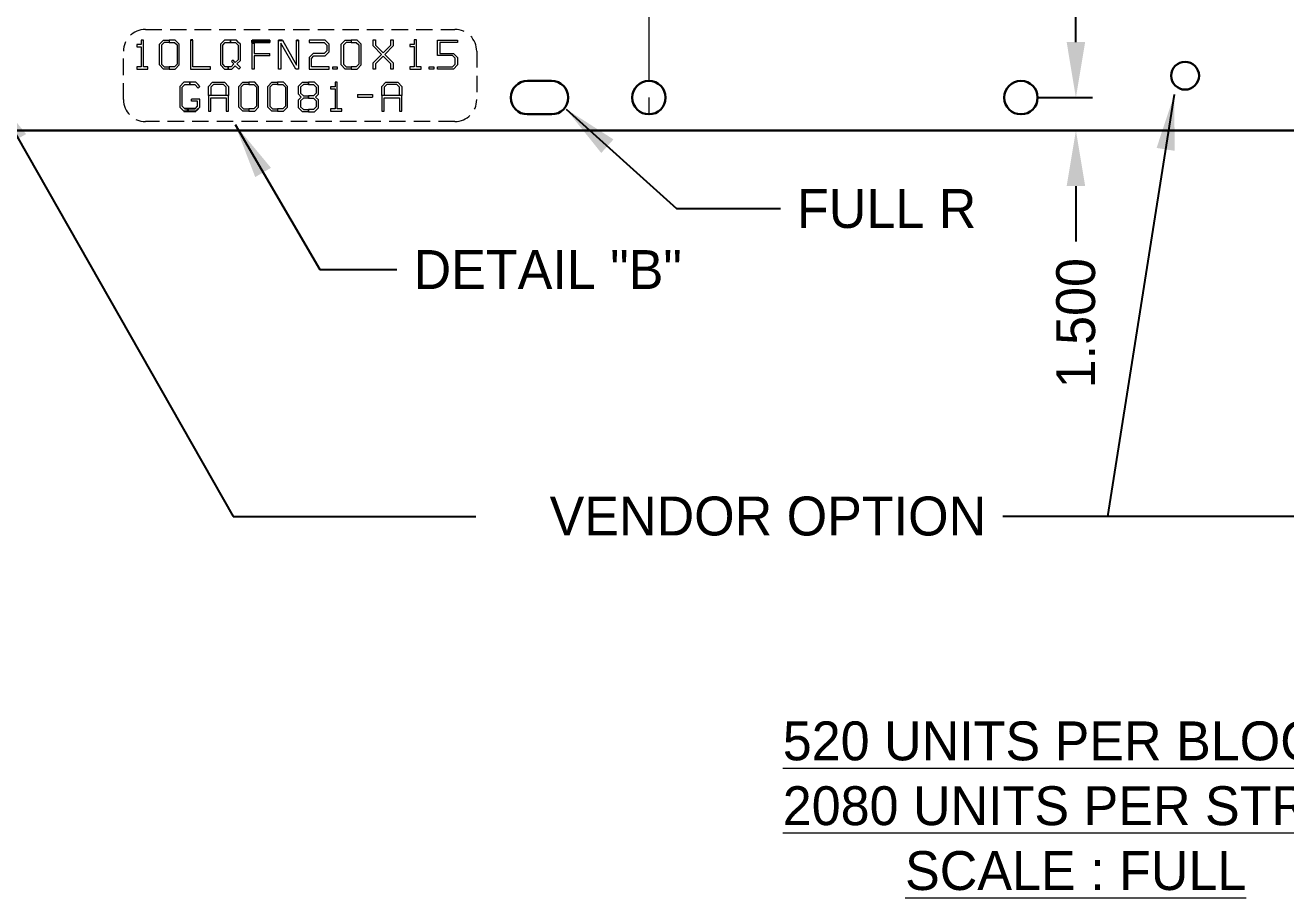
# Model space of a CAD drawing. Extents: x -14 to 234, y 117 to 227.
# Drawn here: x 52.7 to 110.3, y 117.5 to 157.4 of the extents above; entities that cross this region are included whole.
import ezdxf

# ---------------------------------------------------------------- set-up
doc = ezdxf.new("R2010")
doc.units = 0
doc.header["$LTSCALE"] = 3
doc.header["$MEASUREMENT"] = 0
doc.linetypes.add('CENTER', pattern=[2, 1.25, -0.25, 0.25, -0.25])
doc.linetypes.add('HIDDEN', pattern=[0.375, 0.25, -0.125])
doc.layers.add('998', color=50, linetype='Continuous')
for name, color, linetype, lineweight in [('CLIN', 1, 'CENTER', 15), ('DETAIL', 6, 'HIDDEN', 15), ('DIM', 4, 'Continuous', 13), ('OBJ', 3, 'Continuous', 30), ('TEXT', 2, 'Continuous', 20)]:
    doc.layers.add(name, color=color, linetype=linetype, lineweight=lineweight)
doc.dimstyles.new('3DEC X 1', dxfattribs={"dimtxt": 1.778, "dimasz": 2.54, "dimexe": 0.762, "dimexo": 0.762, "dimgap": 0.762, "dimtad": 0, "dimdec": 3, "dimzin": 0, "dimdsep": 46, "dimtxsty": 'Standard', "dimcen": 0.09, "dimadec": 0, "dimazin": 0, "dimtfac": 1, "dimtdec": 3, "dimtofl": 0, "dimtmove": 0, "dimatfit": 3, "dimfxl": 1, "dimtolj": 1, "dimtzin": 0, "dimarcsym": 0})
doc.dimstyles.new('3DEC X 1 DIA', dxfattribs={"dimtxt": 1.778, "dimasz": 2.54, "dimexe": 0.762, "dimexo": 0.762, "dimgap": 0.762, "dimtad": 0, "dimtoh": 1, "dimdec": 3, "dimzin": 0, "dimdsep": 46, "dimtxsty": 'Standard', "dimcen": 0, "dimadec": 0, "dimazin": 0, "dimtfac": 1, "dimtdec": 3, "dimtofl": 0, "dimtmove": 0, "dimatfit": 3, "dimfxl": 1, "dimtolj": 1, "dimtzin": 0, "dimarcsym": 0})

# ---------------------------------------------------------------- blocks, each defined once
blk = doc.blocks.new('*D25')
at = {"layer": 'Defpoints', "color": 0, "transparency": 16777216}
for p in [(3.219, -129.175), (3.219, -129.175), (3.219, -130.675), (3.219, -130.675), (5.729, -130.675), (5.729, -130.675)]:
    blk.add_point(p, dxfattribs=at)
at = {"layer": 'DIM', "color": 0, "lineweight": -2, "transparency": 16777216}
for p, q in [((5.729, -126.635), (5.729, -124.095)), ((5.729, -126.635), (5.729, -124.095)), ((3.981, -129.175), (6.491, -129.175)), ((3.981, -129.175), (6.491, -129.175)), ((3.981, -130.675), (6.491, -130.675)), ((3.981, -130.675), (6.491, -130.675)), ((5.729, -133.215), (5.729, -135.755)), ((5.729, -133.215), (5.729, -135.755))]:
    blk.add_line(p, q, dxfattribs=at)
at = {"layer": 'DIM', "color": 0, "transparency": 16777216}
for points in [[(5.306, -126.635), (6.152, -126.635), (5.729, -129.175)], [(5.306, -126.635), (6.152, -126.635), (5.729, -129.175)], [(5.306, -133.215), (6.152, -133.215), (5.729, -130.675)], [(5.306, -133.215), (6.152, -133.215), (5.729, -130.675)]]:
    blk.add_solid(points, dxfattribs=at)
at = {"layer": 'DIM', "color": 0, "transparency": 16777216, "insert": (5.729, -139.48), "char_height": 1.778, "attachment_point": 5, "rotation": 90}
blk.add_mtext('\\A1;1.500', dxfattribs=at)
blk.add_mtext('\\A1;1.500', dxfattribs=at)

msp = doc.modelspace()

# ---------------------------------------------------------------- linework, layer by layer
at = {"layer": '998', "extrusion": (0, 0, -1)}
msp.add_line((60.37867, 156.68311), (60.27719, 156.68311), dxfattribs=at)
at = {"layer": '998'}
for p, q in [((63.08455, 156.58164), (63.08455, 156.68311)), ((63.08455, 156.68311), (63.89123, 156.68311)), ((63.89123, 156.58164), (63.89123, 156.68311)), ((64.29826, 156.68311), (64.47197, 156.68311)), ((65.11091, 156.68311), (65.21266, 156.68311)), ((63.89123, 156.58164), (63.08455, 156.58164)), ((63.08455, 156.55627), (63.18603, 156.55627)), ((59.97289, 153.43854), (60.14438, 153.43854)), ((60.14423, 153.54001), (60.01229, 153.54001)), ((60.47906, 153.54001), (60.14423, 153.54001)), ((60.14423, 153.54001), (60.14438, 153.43854)), ((60.14438, 153.43854), (60.14423, 153.54001)), ((60.14438, 153.43854), (60.51845, 153.43854)), ((60.61751, 153.54001), (60.51845, 153.43854))]:
    msp.add_line(p, q, dxfattribs=at)
at = {"layer": 'CLIN'}
msp.add_line((81.21913, 212.55713), (81.21913, 152.55713), dxfattribs=at)
at = {"layer": 'DETAIL'}
for p, q in [((58.21061, 157.17745), (72.35082, 157.17745)), ((57.21061, 153.96603), (57.21061, 156.17745)), ((73.35082, 156.17745), (73.35082, 153.96603)), ((72.35082, 152.96603), (58.21061, 152.96603))]:
    msp.add_line(p, q, dxfattribs=at)
for centre, start, end in [((58.21061, 156.17745), 90, 180), ((72.35082, 156.17745), 0, 90), ((58.21061, 153.96603), 180, 270), ((72.35082, 153.96603), 270, 0)]:
    msp.add_arc(centre, 1, start, end, dxfattribs=at)
at = {"layer": 'OBJ'}
msp.add_lwpolyline([(216.71913, 212.55713), (0.71913, 212.55713), (-1.28087, 211.40713), (-1.28087, 207.75713, -0.41421356), (-0.78087, 207.25713), (-0.78087, 193.45713, -0.41421356), (-1.28087, 192.95713), (-1.28087, 190.95713, -0.41421356), (-0.78087, 190.45713), (-0.78087, 176.65713, -0.41421356), (-1.28087, 176.15713), (-1.28087, 174.15713, -0.41421356), (-0.78087, 173.65713), (-0.78087, 159.85713, -0.41421356), (-1.28087, 159.35713), (-1.28087, 153.70713), (0.71913, 152.55713), (216.71913, 152.55713)], format="xyb", dxfattribs=at)
msp.add_lwpolyline([(76.76913, 154.81913), (75.66913, 154.81913, 1), (75.66913, 153.29513), (76.76913, 153.29513, 1)], format="xyb", close=True, dxfattribs=at)
for centre, radius in [((105.71913, 155.05713), 0.635), ((81.21913, 154.05713), 0.762), ((98.21913, 154.05713), 0.762)]:
    msp.add_circle(centre, radius, dxfattribs=at)
at = {"layer": 'TEXT', "extrusion": (0, 0, -1)}
for p, q in [((60.27719, 156.68311), (60.27719, 155.36391)), ((60.37867, 155.46538), (60.37867, 156.68311)), ((60.27719, 155.36391), (61.18535, 155.36391)), ((61.18535, 155.46538), (60.37867, 155.46538)), ((61.18535, 155.36391), (61.18535, 155.46538))]:
    msp.add_line(p, q, dxfattribs=at)
at = {"layer": 'TEXT'}
for p, q in [((64.29826, 155.36231), (64.29826, 156.68311)), ((64.47197, 156.68311), (65.11091, 155.54019)), ((65.11091, 155.54019), (65.11091, 156.68311)), ((65.21266, 156.68311), (65.21266, 155.36231)), ((63.08455, 155.36391), (63.08455, 156.55627)), ((63.18603, 156.55627), (63.18603, 156.07425)), ((64.4, 156.55381), (64.4, 155.36231)), ((65.07956, 155.36231), (64.4, 156.55381)), ((63.18603, 156.07425), (63.89123, 156.07425)), ((63.89123, 155.97277), (63.18603, 155.97277)), ((63.18603, 155.97277), (63.18603, 155.36391)), ((63.89123, 155.97277), (63.89123, 156.07425)), ((63.18603, 155.36391), (63.08455, 155.36391)), ((64.4, 155.36231), (64.29826, 155.36231)), ((65.21266, 155.36231), (65.07956, 155.36231)), ((72.17321, 155.36421), (71.55971, 155.36421)), ((59.97289, 154.75774), (59.79159, 154.57202)), ((59.79159, 154.57202), (59.79159, 154.51304)), ((59.79159, 154.51304), (59.79159, 153.62426)), ((59.89307, 154.53364), (60.01229, 154.65627)), ((59.89307, 153.66264), (59.89307, 154.53364)), ((60.24567, 154.75774), (59.97289, 154.75774)), ((60.01229, 154.65627), (60.24567, 154.65627)), ((60.51845, 154.75774), (60.24567, 154.75774)), ((60.24567, 154.75774), (60.24567, 154.65627)), ((60.24567, 154.65627), (60.24567, 154.75774)), ((60.24567, 154.65627), (60.46379, 154.65627)), ((60.62197, 154.49424), (60.46379, 154.65627)), ((60.61751, 154.65627), (60.51845, 154.75774)), ((60.69975, 154.57202), (60.61751, 154.65627)), ((60.69975, 154.57202), (60.62197, 154.49424)), ((60.3102, 153.89421), (60.3102, 153.99421)), ((60.69975, 153.99421), (60.3102, 153.99421)), ((60.59828, 153.89421), (60.3102, 153.89421)), ((60.59828, 153.66264), (60.59828, 153.89421)), ((60.69975, 153.62426), (60.69975, 153.99421)), ((67.90414, 154.19896), (68.58308, 154.19896)), ((67.90414, 154.19896), (67.90414, 154.07896)), ((67.90414, 154.07896), (68.58308, 154.07896)), ((68.58308, 154.19896), (68.58308, 154.07896)), ((59.79159, 153.62426), (59.97289, 153.43854)), ((60.01229, 153.54001), (59.89307, 153.66264)), ((60.47906, 153.54001), (60.59828, 153.66264)), ((60.69975, 153.62426), (60.61751, 153.54001))]:
    msp.add_line(p, q, dxfattribs=at)
for points in [[(58.3222, 155.4655), (58.11901, 155.4655), (58.11901, 156.68468), (58.01741, 156.68468), (58.01741, 156.48148), (57.81421, 156.48148), (57.81421, 156.37989), (58.01741, 156.37989), (58.01741, 155.4655), (57.81421, 155.4655), (57.81421, 155.36391), (58.3222, 155.36391)], [(58.95125, 155.58877), (59.07054, 155.4655), (59.30424, 155.4655), (59.30424, 155.36391), (59.03117, 155.36391), (58.84966, 155.54985), (58.84966, 156.49874), (59.03117, 156.68468), (59.30424, 156.68468), (59.30424, 156.58308), (59.07061, 156.58308), (58.95125, 156.46031)], [(59.30424, 156.58308), (59.53701, 156.58308), (59.6573, 156.46681), (59.6573, 155.58827), (59.53793, 155.4655), (59.30424, 155.4655), (59.30424, 155.36391), (59.57738, 155.36391), (59.75889, 155.54985), (59.75889, 156.12589), (59.75889, 156.49874), (59.57738, 156.68468), (59.30424, 156.68468)], [(61.86127, 155.4655), (61.74191, 155.58827), (61.74191, 156.46031), (61.86127, 156.58308), (62.09493, 156.58308), (62.09493, 156.68468), (61.82182, 156.68468), (61.64031, 156.49874), (61.64031, 156.43969), (61.64031, 155.54985), (61.82182, 155.36391), (61.99351, 155.36391), (61.99336, 155.4655)], [(62.54955, 155.75312), (62.54955, 156.49874), (62.46721, 156.58308), (62.36803, 156.68468), (62.09493, 156.68468), (62.09493, 156.58308), (62.32859, 156.58308), (62.44795, 156.46031), (62.44795, 155.79054), (62.31847, 155.66539), (62.21813, 155.77087), (62.14601, 155.70128), (62.25277, 155.59706), (62.12546, 155.4655), (61.99336, 155.4655), (61.99351, 155.36391), (62.1652, 155.36391), (62.31911, 155.51782), (62.47921, 155.36546), (62.55358, 155.43721), (62.3951, 155.5957)], [(65.69189, 155.36421), (66.60112, 155.36421), (66.60112, 155.46581), (65.79348, 155.46581), (65.79348, 155.85103), (65.91285, 155.9738), (66.42015, 155.9738), (66.60112, 156.15257), (66.60112, 156.49904), (66.41961, 156.68499), (65.69189, 156.68499), (65.69189, 156.58339), (66.38017, 156.58339), (66.49953, 156.46062), (66.49953, 156.19817), (66.38017, 156.0754), (65.87304, 156.0754), (65.69189, 155.89424)], [(67.25825, 155.58908), (67.37755, 155.46581), (67.61124, 155.46581), (67.61124, 155.36421), (67.33817, 155.36421), (67.15666, 155.55015), (67.15666, 156.49904), (67.33817, 156.68499), (67.61124, 156.68499), (67.61124, 156.58339), (67.37762, 156.58339), (67.25825, 156.46062)], [(67.61124, 156.58339), (67.84401, 156.58339), (67.9643, 156.46711), (67.9643, 155.58858), (67.84494, 155.46581), (67.61124, 155.46581), (67.61124, 155.36421), (67.88438, 155.36421), (68.06589, 155.55015), (68.06589, 156.1262), (68.06589, 156.49904), (67.88438, 156.68499), (67.61124, 156.68499)], [(70.80518, 155.46646), (70.60069, 155.46646), (70.60069, 156.69345), (70.49844, 156.69345), (70.49844, 156.48896), (70.29394, 156.48896), (70.29394, 156.38671), (70.49844, 156.38671), (70.49844, 155.46646), (70.29394, 155.46646), (70.29394, 155.36421), (70.80518, 155.36421)], [(66.78011, 155.36421), (66.78011, 155.4706), (66.98059, 155.4706), (66.98059, 155.36421)], [(71.18316, 155.36421), (71.18316, 155.4706), (71.38365, 155.4706), (71.38365, 155.36421)], [(62.5783, 153.66184), (62.6976, 153.53857), (62.93129, 153.53857), (62.93129, 153.43697), (62.65822, 153.43697), (62.47671, 153.62291), (62.47671, 154.5718), (62.65822, 154.75774), (62.93129, 154.75774), (62.93129, 154.65615), (62.69767, 154.65615), (62.5783, 154.53338)], [(62.93129, 154.65615), (63.16406, 154.65615), (63.28435, 154.53987), (63.28435, 153.66134), (63.16499, 153.53857), (62.93129, 153.53857), (62.93129, 153.43697), (63.20443, 153.43697), (63.38594, 153.62291), (63.38594, 154.19896), (63.38594, 154.5718), (63.20443, 154.75774), (62.93129, 154.75774)], [(63.90127, 153.66184), (64.02056, 153.53857), (64.25425, 153.53857), (64.25425, 153.43697), (63.98119, 153.43697), (63.79967, 153.62291), (63.79967, 154.5718), (63.98119, 154.75774), (64.25425, 154.75774), (64.25425, 154.65615), (64.02063, 154.65615), (63.90127, 154.53338)], [(64.25425, 154.65615), (64.48703, 154.65615), (64.60731, 154.53987), (64.60731, 153.66134), (64.48795, 153.53857), (64.25425, 153.53857), (64.25425, 153.43697), (64.52739, 153.43697), (64.70891, 153.62291), (64.70891, 154.19896), (64.70891, 154.5718), (64.52739, 154.75774), (64.25425, 154.75774)], [(65.20077, 153.59622), (65.20077, 153.95222), (65.33477, 154.08622), (65.20077, 154.22022), (65.20077, 154.57622), (65.38577, 154.76122), (65.64557, 154.76122), (65.64557, 154.65922), (65.42802, 154.65922), (65.30277, 154.53397), (65.30277, 154.26247), (65.42802, 154.13722), (65.64557, 154.13722), (65.64557, 154.03522), (65.42802, 154.03522), (65.30277, 153.90997), (65.30277, 153.63847), (65.42802, 153.51322), (65.64557, 153.51322), (65.64557, 153.41122), (65.38577, 153.41122)], [(65.88852, 153.51322), (65.67097, 153.51322), (65.67097, 153.41122), (65.93077, 153.41122), (66.11577, 153.59622), (66.11577, 153.95222), (65.98177, 154.08622), (66.11577, 154.22022), (66.11577, 154.57622), (65.93077, 154.76122), (65.67097, 154.76122), (65.67097, 154.65922), (65.88852, 154.65922), (66.01377, 154.53397), (66.01377, 154.26247), (65.88852, 154.13722), (65.67097, 154.13722), (65.67097, 154.03522), (65.88852, 154.03522), (66.01377, 153.90997), (66.01377, 153.63847)], [(67.18013, 153.53857), (66.97693, 153.53857), (66.97693, 154.75774), (66.87534, 154.75774), (66.87534, 154.55455), (66.67214, 154.55455), (66.67214, 154.45295), (66.87534, 154.45295), (66.87534, 153.53857), (66.67214, 153.53857), (66.67214, 153.43697), (67.18013, 153.43697)], [(61.904, 153.43697), (62.00559, 153.43697), (62.00559, 154.14816), (61.904, 154.14816), (61.19796, 154.14816), (61.09636, 154.14816), (61.09636, 153.43697), (61.19796, 153.43697), (61.19796, 154.04656), (61.904, 154.04656)], [(69.82405, 153.43697), (69.92564, 153.43697), (69.92564, 154.14816), (69.82405, 154.14816), (69.118, 154.14816), (69.01641, 154.14816), (69.01641, 153.43697), (69.118, 153.43697), (69.118, 154.04656), (69.82405, 154.04656)]]:
    msp.add_lwpolyline(points, close=True, dxfattribs=at)
at = {"layer": 'TEXT', "extrusion": (0, 0, -1)}
for points in [[(-69.08188, 155.95473), (-68.72225, 155.60114), (-68.72225, 155.36421), (-68.62, 155.36421), (-68.62, 155.64396), (-69.00604, 156.03), (-68.62, 156.41878), (-68.62, 156.69345), (-68.72225, 156.69345), (-68.72225, 156.45665), (-69.08188, 156.10004), (-69.43282, 156.45703), (-69.43282, 156.69345), (-69.53507, 156.69345), (-69.53507, 156.41878), (-69.14902, 156.03), (-69.53507, 155.64396), (-69.53507, 155.36421), (-69.43282, 155.36421), (-69.43282, 155.60076)], [(-72.46895, 155.55015), (-72.28744, 155.36421), (-71.55971, 155.36421), (-71.55971, 155.46581), (-72.24799, 155.46581), (-72.36735, 155.58858), (-72.36735, 155.85693), (-72.24799, 155.97971), (-71.55971, 155.97971), (-71.55971, 156.68499), (-72.46895, 156.68499), (-72.46895, 156.58339), (-71.66131, 156.58339), (-71.66131, 156.0813), (-72.28761, 156.0813), (-72.46895, 155.89776)], [(-61.27787, 154.75774), (-61.82408, 154.75774), (-62.00559, 154.5718), (-62.00559, 154.14816), (-61.904, 154.14816), (-61.904, 154.53338), (-61.78464, 154.65615), (-61.31732, 154.65615), (-61.19796, 154.53338), (-61.19796, 154.14816), (-61.09636, 154.14816), (-61.09636, 154.5718)], [(-69.19792, 154.75774), (-69.74413, 154.75774), (-69.92564, 154.5718), (-69.92564, 154.14816), (-69.82405, 154.14816), (-69.82405, 154.53338), (-69.70469, 154.65615), (-69.23737, 154.65615), (-69.118, 154.53338), (-69.118, 154.14816), (-69.01641, 154.14816), (-69.01641, 154.5718)]]:
    msp.add_lwpolyline(points, close=True, dxfattribs=at)

# ---------------------------------------------------------------- texts
at = {"layer": 'DIM', "char_height": 1.778}
for s, insert, attachment_point in [('\\A1;FULL R', (87.98572, 149.87992), 1), ('\\A1;DETAIL "B"', (70.46597, 147.09031), 1), ('\\A1;VENDOR OPTION', (96.62778, 134.02403), 9)]:
    msp.add_mtext(s, dxfattribs=dict(at, insert=insert, attachment_point=attachment_point))
at = {"layer": 'TEXT'}
for s, p in [('%%U520 UNITS PER BLOCK', (87.33471, 123.77329)), ('%%U2080 UNITS PER STRIP', (87.33471, 120.80996)), ('%%USCALE : FULL', (92.9216, 117.84663))]:
    msp.add_text(s, height=1.778, dxfattribs=at).set_placement(p)

# ---------------------------------------------------------------- dimensions: what is measured, and where the dimension line sits
at = {"layer": 'DIM'}
dim = msp.add_linear_dim(base=(100.72888, 152.55713), p1=(98.21913, 154.05713), p2=(98.21913, 152.55713), angle=90, dimstyle='3DEC X 1', dxfattribs=at)
dim.commit()
dim.dimension.update_dxf_attribs({"geometry": '*D25', "text_midpoint": (100.72888, 143.75179), "insert": (95.00003, 283.23169)})

# ---------------------------------------------------------------- leaders
for points in [[(51.14048, 154.39214), (62.22502, 134.91303), (73.30957, 134.91303)], [(160.26591, 154.39214), (146.31467, 134.91303), (102.16761, 134.91303)]]:
    msp.add_leader(points, dimstyle='3DEC X 1', override={"dimgap": 0.762, "dimtad": 0}, dxfattribs=at)
at = {"layer": 'DIM', "annotation_type": 0, "has_hookline": 1, "hookline_direction": 1}
for points, dimstyle, text_width in [([(105.22541, 154.20117), (102.16761, 134.91303), (97.38978, 134.91303)], '3DEC X 1', 22.52133), ([(77.43107, 153.53641), (82.48534, 148.99092), (87.22372, 148.99092)], '3DEC X 1 DIA', 10.07533), ([(62.30522, 152.82964), (66.1886, 146.20131), (69.70397, 146.20131)], '3DEC X 1', 15.40933)]:
    msp.add_leader(points, dimstyle=dimstyle, override={"dimgap": 0.762, "dimtad": 0}, dxfattribs=dict(at, text_width=text_width))

doc.saveas('drawing.dxf')
